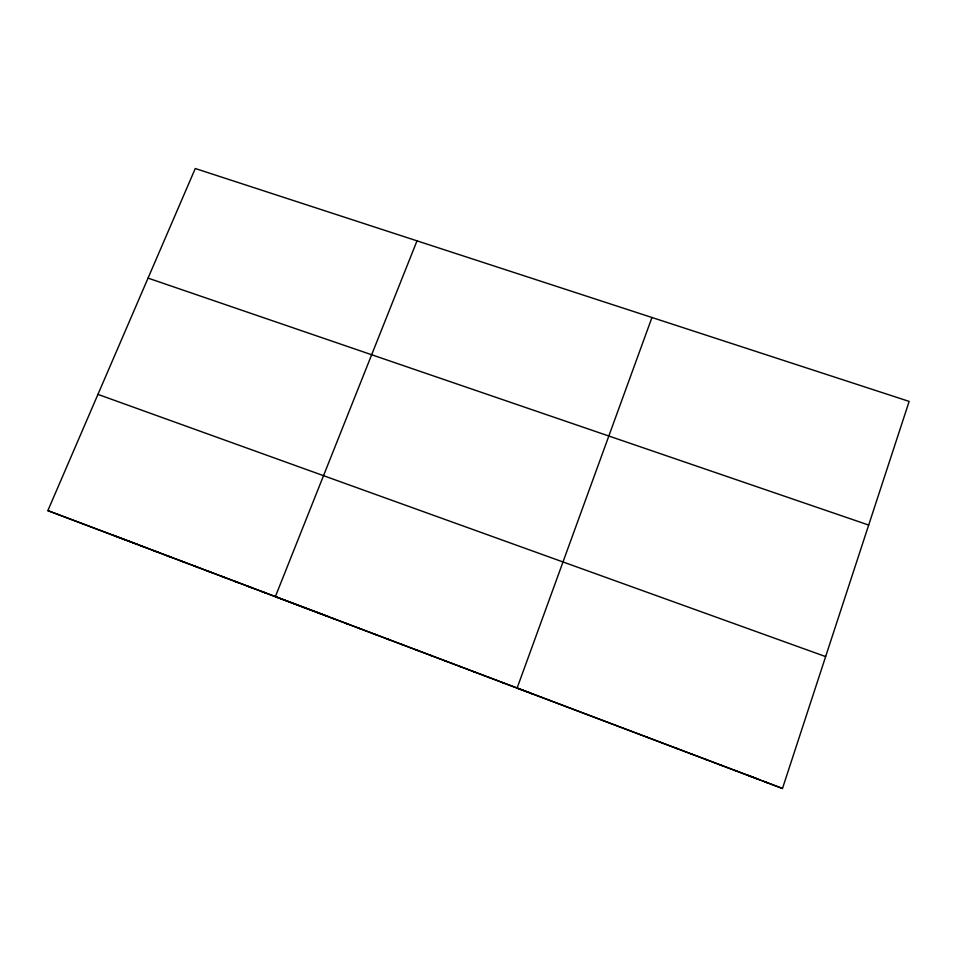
<?xml version="1.0" encoding="UTF-8"?>
<svg xmlns="http://www.w3.org/2000/svg" width="957" height="957" viewBox="0 0 957 957"><rect width="100%" height="100%" fill="white"/><g stroke="black" fill="none" stroke-linecap="round" stroke-linejoin="round"><path stroke-width="1.44" d="M782.479 788.484L909.15 401.402L195.276 168.516L47.85 510.631L782.479 788.484L761.951 780.625M651.956 317.497L517.091 688.107L529.628 692.689M417.001 240.853L275.353 596.678L328.514 616.631M148.048 278.116L868.681 525.058M97.949 394.392L825.64 656.598M531.386 693.514L532.104 693.777M502.449 682.568L503.538 682.963M473.344 671.563L474.78 672.089M487.867 677.054L489.135 677.52M415.745 649.779L417.886 650.581M430.064 655.198L432.038 655.928M444.443 660.629L446.225 661.299M458.858 666.084L460.484 666.682M303.034 607.145L306.515 608.449M316.946 612.408L320.26 613.652M330.907 617.696L334.065 618.868M344.927 622.995L347.905 624.108M358.983 628.306L361.806 629.359M373.098 633.642L375.754 634.635M387.262 639.001L389.75 639.934M401.473 644.384L403.794 645.245M47.85 510.631L137.27 544.306M139.889 545.442L145.237 547.452M153.228 550.49L158.419 552.44M166.602 555.55L171.65 557.452M180.024 560.623L184.928 562.465M193.505 565.719L198.255 567.501M207.023 570.839L211.617 572.561M220.6 575.97L225.027 577.633M234.214 581.114L238.496 582.729M247.875 586.282L252.002 587.837M261.596 591.474L265.556 592.957M112.866 535.119L757.298 778.842M748.003 775.278L760.743 780.158M735.132 770.564L737.022 771.294M750.025 776.199L752.118 777M764.978 781.845L767.275 782.73M705.5 759.356L707.008 759.93M720.286 764.942L721.985 765.6M676.073 748.23L677.197 748.661M690.763 753.781L692.078 754.283M661.443 742.692L662.376 743.051M646.872 737.177L647.614 737.476"/></g></svg>
